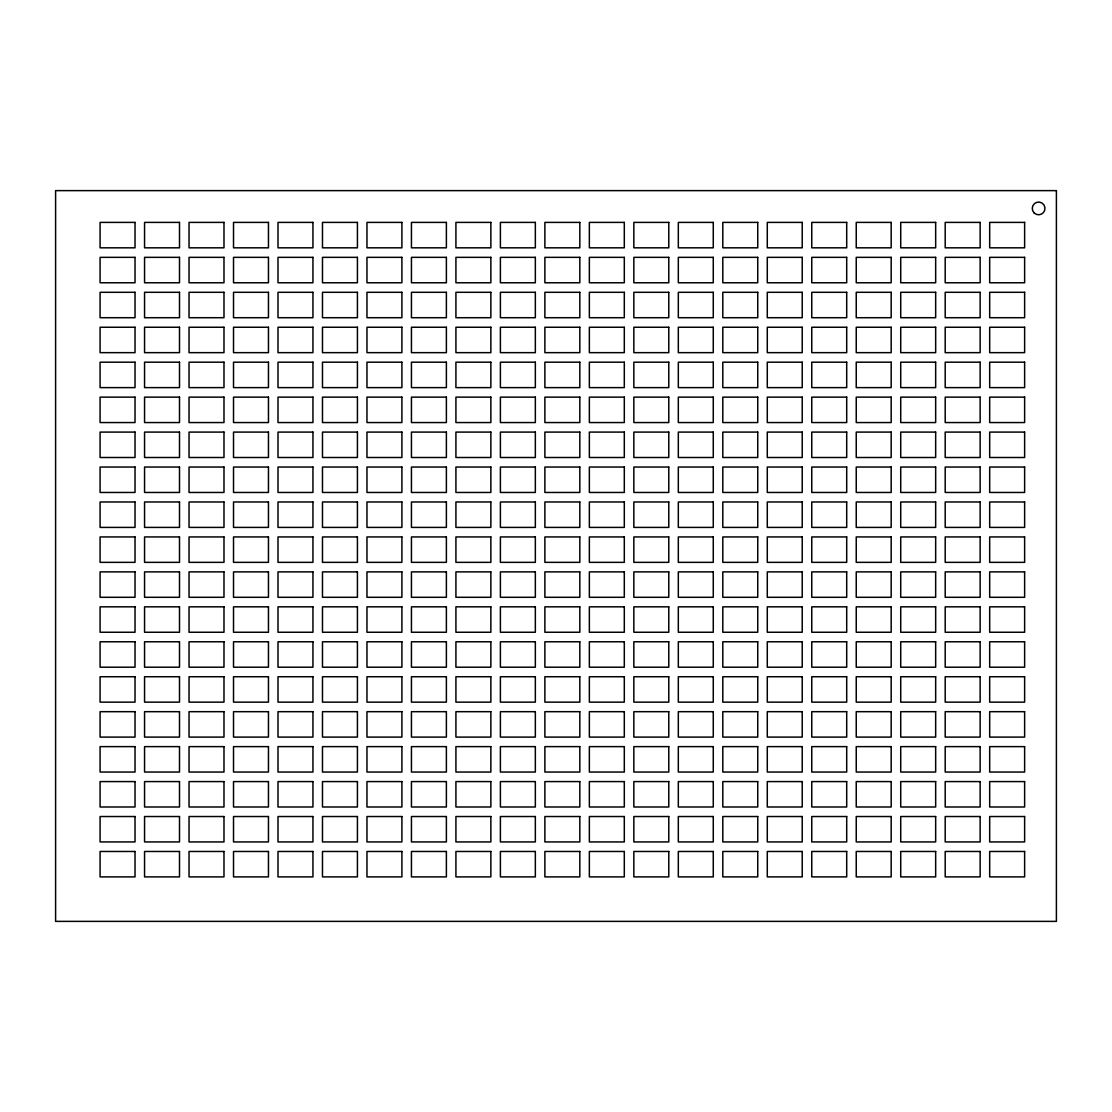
<?xml version="1.0" encoding="UTF-8"?>
<svg xmlns="http://www.w3.org/2000/svg" width="1112" height="1112" viewBox="0 0 1112 1112"><rect width="100%" height="100%" fill="white"/><g stroke="black" fill="none" stroke-linecap="round" stroke-linejoin="round"><path stroke-width="1.5" d="M1056.4 190.625L55.6 190.625L55.6 921.375L1056.4 921.375L1056.4 190.625M135.025 222.4L100.08 222.4L100.08 247.823L135.025 247.823L135.025 222.4M179.505 222.4L144.56 222.4L144.56 247.823L179.505 247.823L179.505 222.4M223.985 222.4L189.04 222.4L189.04 247.823L223.985 247.823L223.985 222.4M268.465 222.4L233.52 222.4L233.52 247.823L268.465 247.823L268.465 222.4M312.945 222.4L278 222.4L278 247.823L312.945 247.823L312.945 222.4M357.425 222.4L322.48 222.4L322.48 247.823L357.425 247.823L357.425 222.4M401.905 222.4L366.96 222.4L366.96 247.823L401.905 247.823L401.905 222.4M446.385 222.4L411.44 222.4L411.44 247.823L446.385 247.823L446.385 222.4M490.865 222.4L455.92 222.4L455.92 247.823L490.865 247.823L490.865 222.4M535.345 222.4L500.4 222.4L500.4 247.823L535.345 247.823L535.345 222.4M579.825 222.4L544.88 222.4L544.88 247.823L579.825 247.823L579.825 222.4M624.305 222.4L589.36 222.4L589.36 247.823L624.305 247.823L624.305 222.4M668.785 222.4L633.84 222.4L633.84 247.823L668.785 247.823L668.785 222.4M713.265 222.4L678.32 222.4L678.32 247.823L713.265 247.823L713.265 222.4M757.745 222.4L722.8 222.4L722.8 247.823L757.745 247.823L757.745 222.4M802.225 222.4L767.28 222.4L767.28 247.823L802.225 247.823L802.225 222.4M846.705 222.4L811.76 222.4L811.76 247.823L846.705 247.823L846.705 222.4M891.185 222.4L856.24 222.4L856.24 247.823L891.185 247.823L891.185 222.4M935.665 222.4L900.72 222.4L900.72 247.823L935.665 247.823L935.665 222.4M980.145 222.4L945.2 222.4L945.2 247.823L980.145 247.823L980.145 222.4M1024.625 222.4L989.68 222.4L989.68 247.823L1024.625 247.823L1024.625 222.4M135.025 257.345L100.08 257.345L100.08 282.768L135.025 282.768L135.025 257.345M179.505 257.345L144.56 257.345L144.56 282.768L179.505 282.768L179.505 257.345M223.985 257.345L189.04 257.345L189.04 282.768L223.985 282.768L223.985 257.345M268.465 257.345L233.52 257.345L233.52 282.768L268.465 282.768L268.465 257.345M312.945 257.345L278 257.345L278 282.768L312.945 282.768L312.945 257.345M357.425 257.345L322.48 257.345L322.48 282.768L357.425 282.768L357.425 257.345M401.905 257.345L366.96 257.345L366.96 282.768L401.905 282.768L401.905 257.345M446.385 257.345L411.44 257.345L411.44 282.768L446.385 282.768L446.385 257.345M490.865 257.345L455.92 257.345L455.92 282.768L490.865 282.768L490.865 257.345M535.345 257.345L500.4 257.345L500.4 282.768L535.345 282.768L535.345 257.345M579.825 257.345L544.88 257.345L544.88 282.768L579.825 282.768L579.825 257.345M624.305 257.345L589.36 257.345L589.36 282.768L624.305 282.768L624.305 257.345M668.785 257.345L633.84 257.345L633.84 282.768L668.785 282.768L668.785 257.345M713.265 257.345L678.32 257.345L678.32 282.768L713.265 282.768L713.265 257.345M757.745 257.345L722.8 257.345L722.8 282.768L757.745 282.768L757.745 257.345M802.225 257.345L767.28 257.345L767.28 282.768L802.225 282.768L802.225 257.345M846.705 257.345L811.76 257.345L811.76 282.768L846.705 282.768L846.705 257.345M891.185 257.345L856.24 257.345L856.24 282.768L891.185 282.768L891.185 257.345M935.665 257.345L900.72 257.345L900.72 282.768L935.665 282.768L935.665 257.345M980.145 257.345L945.2 257.345L945.2 282.768L980.145 282.768L980.145 257.345M1024.625 257.345L989.68 257.345L989.68 282.768L1024.625 282.768L1024.625 257.345M135.025 292.303L100.08 292.303L100.08 317.712L135.025 317.712L135.025 292.303M179.505 292.303L144.56 292.303L144.56 317.712L179.505 317.712L179.505 292.303M223.985 292.303L189.04 292.303L189.04 317.712L223.985 317.712L223.985 292.303M268.465 292.303L233.52 292.303L233.52 317.712L268.465 317.712L268.465 292.303M312.945 292.303L278 292.303L278 317.712L312.945 317.712L312.945 292.303M357.425 292.303L322.48 292.303L322.48 317.712L357.425 317.712L357.425 292.303M401.905 292.303L366.96 292.303L366.96 317.712L401.905 317.712L401.905 292.303M446.385 292.303L411.44 292.303L411.44 317.712L446.385 317.712L446.385 292.303M490.865 292.303L455.92 292.303L455.92 317.712L490.865 317.712L490.865 292.303M535.345 292.303L500.4 292.303L500.4 317.712L535.345 317.712L535.345 292.303M579.825 292.303L544.88 292.303L544.88 317.712L579.825 317.712L579.825 292.303M624.305 292.303L589.36 292.303L589.36 317.712L624.305 317.712L624.305 292.303M668.785 292.303L633.84 292.303L633.84 317.712L668.785 317.712L668.785 292.303M713.265 292.303L678.32 292.303L678.32 317.712L713.265 317.712L713.265 292.303M757.745 292.303L722.8 292.303L722.8 317.712L757.745 317.712L757.745 292.303M802.225 292.303L767.28 292.303L767.28 317.712L802.225 317.712L802.225 292.303M846.705 292.303L811.76 292.303L811.76 317.712L846.705 317.712L846.705 292.303M891.185 292.303L856.24 292.303L856.24 317.712L891.185 317.712L891.185 292.303M935.665 292.303L900.72 292.303L900.72 317.712L935.665 317.712L935.665 292.303M980.145 292.303L945.2 292.303L945.2 317.712L980.145 317.712L980.145 292.303M1024.625 292.303L989.68 292.303L989.68 317.712L1024.625 317.712L1024.625 292.303M135.025 327.248L100.08 327.248L100.08 352.657L135.025 352.657L135.025 327.248M179.505 327.248L144.56 327.248L144.56 352.657L179.505 352.657L179.505 327.248M223.985 327.248L189.04 327.248L189.04 352.657L223.985 352.657L223.985 327.248M268.465 327.248L233.52 327.248L233.52 352.657L268.465 352.657L268.465 327.248M312.945 327.248L278 327.248L278 352.657L312.945 352.657L312.945 327.248M357.425 327.248L322.48 327.248L322.48 352.657L357.425 352.657L357.425 327.248M401.905 327.248L366.96 327.248L366.96 352.657L401.905 352.657L401.905 327.248M446.385 327.248L411.44 327.248L411.44 352.657L446.385 352.657L446.385 327.248M490.865 327.248L455.92 327.248L455.92 352.657L490.865 352.657L490.865 327.248M535.345 327.248L500.4 327.248L500.4 352.657L535.345 352.657L535.345 327.248M579.825 327.248L544.88 327.248L544.88 352.657L579.825 352.657L579.825 327.248M624.305 327.248L589.36 327.248L589.36 352.657L624.305 352.657L624.305 327.248M668.785 327.248L633.84 327.248L633.84 352.657L668.785 352.657L668.785 327.248M713.265 327.248L678.32 327.248L678.32 352.657L713.265 352.657L713.265 327.248M757.745 327.248L722.8 327.248L722.8 352.657L757.745 352.657L757.745 327.248M802.225 327.248L767.28 327.248L767.28 352.657L802.225 352.657L802.225 327.248M846.705 327.248L811.76 327.248L811.76 352.657L846.705 352.657L846.705 327.248M891.185 327.248L856.24 327.248L856.24 352.657L891.185 352.657L891.185 327.248M935.665 327.248L900.72 327.248L900.72 352.657L935.665 352.657L935.665 327.248M980.145 327.248L945.2 327.248L945.2 352.657L980.145 352.657L980.145 327.248M1024.625 327.248L989.68 327.248L989.68 352.657L1024.625 352.657L1024.625 327.248M135.025 362.192L100.08 362.192L100.08 387.615L135.025 387.615L135.025 362.192M179.505 362.192L144.56 362.192L144.56 387.615L179.505 387.615L179.505 362.192M223.985 362.192L189.04 362.192L189.04 387.615L223.985 387.615L223.985 362.192M268.465 362.192L233.52 362.192L233.52 387.615L268.465 387.615L268.465 362.192M312.945 362.192L278 362.192L278 387.615L312.945 387.615L312.945 362.192M357.425 362.192L322.48 362.192L322.48 387.615L357.425 387.615L357.425 362.192M401.905 362.192L366.96 362.192L366.96 387.615L401.905 387.615L401.905 362.192M446.385 362.192L411.44 362.192L411.44 387.615L446.385 387.615L446.385 362.192M490.865 362.192L455.92 362.192L455.92 387.615L490.865 387.615L490.865 362.192M535.345 362.192L500.4 362.192L500.4 387.615L535.345 387.615L535.345 362.192M579.825 362.192L544.88 362.192L544.88 387.615L579.825 387.615L579.825 362.192M624.305 362.192L589.36 362.192L589.36 387.615L624.305 387.615L624.305 362.192M668.785 362.192L633.84 362.192L633.84 387.615L668.785 387.615L668.785 362.192M713.265 362.192L678.32 362.192L678.32 387.615L713.265 387.615L713.265 362.192M757.745 362.192L722.8 362.192L722.8 387.615L757.745 387.615L757.745 362.192M802.225 362.192L767.28 362.192L767.28 387.615L802.225 387.615L802.225 362.192M846.705 362.192L811.76 362.192L811.76 387.615L846.705 387.615L846.705 362.192M891.185 362.192L856.24 362.192L856.24 387.615L891.185 387.615L891.185 362.192M935.665 362.192L900.72 362.192L900.72 387.615L935.665 387.615L935.665 362.192M980.145 362.192L945.2 362.192L945.2 387.615L980.145 387.615L980.145 362.192M1024.625 362.192L989.68 362.192L989.68 387.615L1024.625 387.615L1024.625 362.192M135.025 397.137L100.08 397.137L100.08 422.56L135.025 422.56L135.025 397.137M179.505 397.137L144.56 397.137L144.56 422.56L179.505 422.56L179.505 397.137M223.985 397.137L189.04 397.137L189.04 422.56L223.985 422.56L223.985 397.137M268.465 397.137L233.52 397.137L233.52 422.56L268.465 422.56L268.465 397.137M312.945 397.137L278 397.137L278 422.56L312.945 422.56L312.945 397.137M357.425 397.137L322.48 397.137L322.48 422.56L357.425 422.56L357.425 397.137M401.905 397.137L366.96 397.137L366.96 422.56L401.905 422.56L401.905 397.137M446.385 397.137L411.44 397.137L411.44 422.56L446.385 422.56L446.385 397.137M490.865 397.137L455.92 397.137L455.92 422.56L490.865 422.56L490.865 397.137M535.345 397.137L500.4 397.137L500.4 422.56L535.345 422.56L535.345 397.137M579.825 397.137L544.88 397.137L544.88 422.56L579.825 422.56L579.825 397.137M624.305 397.137L589.36 397.137L589.36 422.56L624.305 422.56L624.305 397.137M668.785 397.137L633.84 397.137L633.84 422.56L668.785 422.56L668.785 397.137M713.265 397.137L678.32 397.137L678.32 422.56L713.265 422.56L713.265 397.137M757.745 397.137L722.8 397.137L722.8 422.56L757.745 422.56L757.745 397.137M802.225 397.137L767.28 397.137L767.28 422.56L802.225 422.56L802.225 397.137M846.705 397.137L811.76 397.137L811.76 422.56L846.705 422.56L846.705 397.137M891.185 397.137L856.24 397.137L856.24 422.56L891.185 422.56L891.185 397.137M935.665 397.137L900.72 397.137L900.72 422.56L935.665 422.56L935.665 397.137M980.145 397.137L945.2 397.137L945.2 422.56L980.145 422.56L980.145 397.137M1024.625 397.137L989.68 397.137L989.68 422.56L1024.625 422.56L1024.625 397.137M135.025 432.095L100.08 432.095L100.08 457.505L135.025 457.505L135.025 432.095M179.505 432.095L144.56 432.095L144.56 457.505L179.505 457.505L179.505 432.095M223.985 432.095L189.04 432.095L189.04 457.505L223.985 457.505L223.985 432.095M268.465 432.095L233.52 432.095L233.52 457.505L268.465 457.505L268.465 432.095M312.945 432.095L278 432.095L278 457.505L312.945 457.505L312.945 432.095M357.425 432.095L322.48 432.095L322.48 457.505L357.425 457.505L357.425 432.095M401.905 432.095L366.96 432.095L366.96 457.505L401.905 457.505L401.905 432.095M446.385 432.095L411.44 432.095L411.44 457.505L446.385 457.505L446.385 432.095M490.865 432.095L455.92 432.095L455.92 457.505L490.865 457.505L490.865 432.095M535.345 432.095L500.4 432.095L500.4 457.505L535.345 457.505L535.345 432.095M579.825 432.095L544.88 432.095L544.88 457.505L579.825 457.505L579.825 432.095M624.305 432.095L589.36 432.095L589.36 457.505L624.305 457.505L624.305 432.095M668.785 432.095L633.84 432.095L633.84 457.505L668.785 457.505L668.785 432.095M713.265 432.095L678.32 432.095L678.32 457.505L713.265 457.505L713.265 432.095M757.745 432.095L722.8 432.095L722.8 457.505L757.745 457.505L757.745 432.095M802.225 432.095L767.28 432.095L767.28 457.505L802.225 457.505L802.225 432.095M846.705 432.095L811.76 432.095L811.76 457.505L846.705 457.505L846.705 432.095M891.185 432.095L856.24 432.095L856.24 457.505L891.185 457.505L891.185 432.095M935.665 432.095L900.72 432.095L900.72 457.505L935.665 457.505L935.665 432.095M980.145 432.095L945.2 432.095L945.2 457.505L980.145 457.505L980.145 432.095M1024.625 432.095L989.68 432.095L989.68 457.505L1024.625 457.505L1024.625 432.095M135.025 467.04L100.08 467.04L100.08 492.463L135.025 492.463L135.025 467.04M179.505 467.04L144.56 467.04L144.56 492.463L179.505 492.463L179.505 467.04M223.985 467.04L189.04 467.04L189.04 492.463L223.985 492.463L223.985 467.04M268.465 467.04L233.52 467.04L233.52 492.463L268.465 492.463L268.465 467.04M312.945 467.04L278 467.04L278 492.463L312.945 492.463L312.945 467.04M357.425 467.04L322.48 467.04L322.48 492.463L357.425 492.463L357.425 467.04M401.905 467.04L366.96 467.04L366.96 492.463L401.905 492.463L401.905 467.04M446.385 467.04L411.44 467.04L411.44 492.463L446.385 492.463L446.385 467.04M490.865 467.04L455.92 467.04L455.92 492.463L490.865 492.463L490.865 467.04M535.345 467.04L500.4 467.04L500.4 492.463L535.345 492.463L535.345 467.04M579.825 467.04L544.88 467.04L544.88 492.463L579.825 492.463L579.825 467.04M624.305 467.04L589.36 467.04L589.36 492.463L624.305 492.463L624.305 467.04M668.785 467.04L633.84 467.04L633.84 492.463L668.785 492.463L668.785 467.04M713.265 467.04L678.32 467.04L678.32 492.463L713.265 492.463L713.265 467.04M757.745 467.04L722.8 467.04L722.8 492.463L757.745 492.463L757.745 467.04M802.225 467.04L767.28 467.04L767.28 492.463L802.225 492.463L802.225 467.04M846.705 467.04L811.76 467.04L811.76 492.463L846.705 492.463L846.705 467.04M891.185 467.04L856.24 467.04L856.24 492.463L891.185 492.463L891.185 467.04M935.665 467.04L900.72 467.04L900.72 492.463L935.665 492.463L935.665 467.04M980.145 467.04L945.2 467.04L945.2 492.463L980.145 492.463L980.145 467.04M1024.625 467.04L989.68 467.04L989.68 492.463L1024.625 492.463L1024.625 467.04M135.025 501.985L100.08 501.985L100.08 527.408L135.025 527.408L135.025 501.985M179.505 501.985L144.56 501.985L144.56 527.408L179.505 527.408L179.505 501.985M223.985 501.985L189.04 501.985L189.04 527.408L223.985 527.408L223.985 501.985M268.465 501.985L233.52 501.985L233.52 527.408L268.465 527.408L268.465 501.985M312.945 501.985L278 501.985L278 527.408L312.945 527.408L312.945 501.985M357.425 501.985L322.48 501.985L322.48 527.408L357.425 527.408L357.425 501.985M401.905 501.985L366.96 501.985L366.96 527.408L401.905 527.408L401.905 501.985M446.385 501.985L411.44 501.985L411.44 527.408L446.385 527.408L446.385 501.985M490.865 501.985L455.92 501.985L455.92 527.408L490.865 527.408L490.865 501.985M535.345 501.985L500.4 501.985L500.4 527.408L535.345 527.408L535.345 501.985M579.825 501.985L544.88 501.985L544.88 527.408L579.825 527.408L579.825 501.985M624.305 501.985L589.36 501.985L589.36 527.408L624.305 527.408L624.305 501.985M668.785 501.985L633.84 501.985L633.84 527.408L668.785 527.408L668.785 501.985M713.265 501.985L678.32 501.985L678.32 527.408L713.265 527.408L713.265 501.985M757.745 501.985L722.8 501.985L722.8 527.408L757.745 527.408L757.745 501.985M802.225 501.985L767.28 501.985L767.28 527.408L802.225 527.408L802.225 501.985M846.705 501.985L811.76 501.985L811.76 527.408L846.705 527.408L846.705 501.985M891.185 501.985L856.24 501.985L856.24 527.408L891.185 527.408L891.185 501.985M935.665 501.985L900.72 501.985L900.72 527.408L935.665 527.408L935.665 501.985M980.145 501.985L945.2 501.985L945.2 527.408L980.145 527.408L980.145 501.985M1024.625 501.985L989.68 501.985L989.68 527.408L1024.625 527.408L1024.625 501.985M135.025 536.943L100.08 536.943L100.08 562.352L135.025 562.352L135.025 536.943M179.505 536.943L144.56 536.943L144.56 562.352L179.505 562.352L179.505 536.943M223.985 536.943L189.04 536.943L189.04 562.352L223.985 562.352L223.985 536.943M268.465 536.943L233.52 536.943L233.52 562.352L268.465 562.352L268.465 536.943M312.945 536.943L278 536.943L278 562.352L312.945 562.352L312.945 536.943M357.425 536.943L322.48 536.943L322.48 562.352L357.425 562.352L357.425 536.943M401.905 536.943L366.96 536.943L366.96 562.352L401.905 562.352L401.905 536.943M446.385 536.943L411.44 536.943L411.44 562.352L446.385 562.352L446.385 536.943M490.865 536.943L455.92 536.943L455.92 562.352L490.865 562.352L490.865 536.943M535.345 536.943L500.4 536.943L500.4 562.352L535.345 562.352L535.345 536.943M579.825 536.943L544.88 536.943L544.88 562.352L579.825 562.352L579.825 536.943M624.305 536.943L589.36 536.943L589.36 562.352L624.305 562.352L624.305 536.943M668.785 536.943L633.84 536.943L633.84 562.352L668.785 562.352L668.785 536.943M713.265 536.943L678.32 536.943L678.32 562.352L713.265 562.352L713.265 536.943M757.745 536.943L722.8 536.943L722.8 562.352L757.745 562.352L757.745 536.943M802.225 536.943L767.28 536.943L767.28 562.352L802.225 562.352L802.225 536.943M846.705 536.943L811.76 536.943L811.76 562.352L846.705 562.352L846.705 536.943M891.185 536.943L856.24 536.943L856.24 562.352L891.185 562.352L891.185 536.943M935.665 536.943L900.72 536.943L900.72 562.352L935.665 562.352L935.665 536.943M980.145 536.943L945.2 536.943L945.2 562.352L980.145 562.352L980.145 536.943M1024.625 536.943L989.68 536.943L989.68 562.352L1024.625 562.352L1024.625 536.943M135.025 571.888L100.08 571.888L100.08 597.297L135.025 597.297L135.025 571.888M179.505 571.888L144.56 571.888L144.56 597.297L179.505 597.297L179.505 571.888M223.985 571.888L189.04 571.888L189.04 597.297L223.985 597.297L223.985 571.888M268.465 571.888L233.52 571.888L233.52 597.297L268.465 597.297L268.465 571.888M312.945 571.888L278 571.888L278 597.297L312.945 597.297L312.945 571.888M357.425 571.888L322.48 571.888L322.48 597.297L357.425 597.297L357.425 571.888M401.905 571.888L366.96 571.888L366.96 597.297L401.905 597.297L401.905 571.888M446.385 571.888L411.44 571.888L411.44 597.297L446.385 597.297L446.385 571.888M490.865 571.888L455.92 571.888L455.92 597.297L490.865 597.297L490.865 571.888M535.345 571.888L500.4 571.888L500.4 597.297L535.345 597.297L535.345 571.888M579.825 571.888L544.88 571.888L544.88 597.297L579.825 597.297L579.825 571.888M624.305 571.888L589.36 571.888L589.36 597.297L624.305 597.297L624.305 571.888M668.785 571.888L633.84 571.888L633.84 597.297L668.785 597.297L668.785 571.888M713.265 571.888L678.32 571.888L678.32 597.297L713.265 597.297L713.265 571.888M757.745 571.888L722.8 571.888L722.8 597.297L757.745 597.297L757.745 571.888M802.225 571.888L767.28 571.888L767.28 597.297L802.225 597.297L802.225 571.888M846.705 571.888L811.76 571.888L811.76 597.297L846.705 597.297L846.705 571.888M891.185 571.888L856.24 571.888L856.24 597.297L891.185 597.297L891.185 571.888M935.665 571.888L900.72 571.888L900.72 597.297L935.665 597.297L935.665 571.888M980.145 571.888L945.2 571.888L945.2 597.297L980.145 597.297L980.145 571.888M1024.625 571.888L989.68 571.888L989.68 597.297L1024.625 597.297L1024.625 571.888M135.025 606.832L100.08 606.832L100.08 632.255L135.025 632.255L135.025 606.832M179.505 606.832L144.56 606.832L144.56 632.255L179.505 632.255L179.505 606.832M223.985 606.832L189.04 606.832L189.04 632.255L223.985 632.255L223.985 606.832M268.465 606.832L233.52 606.832L233.52 632.255L268.465 632.255L268.465 606.832M312.945 606.832L278 606.832L278 632.255L312.945 632.255L312.945 606.832M357.425 606.832L322.48 606.832L322.48 632.255L357.425 632.255L357.425 606.832M401.905 606.832L366.96 606.832L366.96 632.255L401.905 632.255L401.905 606.832M446.385 606.832L411.44 606.832L411.44 632.255L446.385 632.255L446.385 606.832M490.865 606.832L455.92 606.832L455.92 632.255L490.865 632.255L490.865 606.832M535.345 606.832L500.4 606.832L500.4 632.255L535.345 632.255L535.345 606.832M579.825 606.832L544.88 606.832L544.88 632.255L579.825 632.255L579.825 606.832M624.305 606.832L589.36 606.832L589.36 632.255L624.305 632.255L624.305 606.832M668.785 606.832L633.84 606.832L633.84 632.255L668.785 632.255L668.785 606.832M713.265 606.832L678.32 606.832L678.32 632.255L713.265 632.255L713.265 606.832M757.745 606.832L722.8 606.832L722.8 632.255L757.745 632.255L757.745 606.832M802.225 606.832L767.28 606.832L767.28 632.255L802.225 632.255L802.225 606.832M846.705 606.832L811.76 606.832L811.76 632.255L846.705 632.255L846.705 606.832M891.185 606.832L856.24 606.832L856.24 632.255L891.185 632.255L891.185 606.832M935.665 606.832L900.72 606.832L900.72 632.255L935.665 632.255L935.665 606.832M980.145 606.832L945.2 606.832L945.2 632.255L980.145 632.255L980.145 606.832M1024.625 606.832L989.68 606.832L989.68 632.255L1024.625 632.255L1024.625 606.832M135.025 641.777L100.08 641.777L100.08 667.2L135.025 667.2L135.025 641.777M179.505 641.777L144.56 641.777L144.56 667.2L179.505 667.2L179.505 641.777M223.985 641.777L189.04 641.777L189.04 667.2L223.985 667.2L223.985 641.777M268.465 641.777L233.52 641.777L233.52 667.2L268.465 667.2L268.465 641.777M312.945 641.777L278 641.777L278 667.2L312.945 667.2L312.945 641.777M357.425 641.777L322.48 641.777L322.48 667.2L357.425 667.2L357.425 641.777M401.905 641.777L366.96 641.777L366.96 667.2L401.905 667.2L401.905 641.777M446.385 641.777L411.44 641.777L411.44 667.2L446.385 667.2L446.385 641.777M490.865 641.777L455.92 641.777L455.92 667.2L490.865 667.2L490.865 641.777M535.345 641.777L500.4 641.777L500.4 667.2L535.345 667.2L535.345 641.777M579.825 641.777L544.88 641.777L544.88 667.2L579.825 667.2L579.825 641.777M624.305 641.777L589.36 641.777L589.36 667.2L624.305 667.2L624.305 641.777M668.785 641.777L633.84 641.777L633.84 667.2L668.785 667.2L668.785 641.777M713.265 641.777L678.32 641.777L678.32 667.2L713.265 667.2L713.265 641.777M757.745 641.777L722.8 641.777L722.8 667.2L757.745 667.2L757.745 641.777M802.225 641.777L767.28 641.777L767.28 667.2L802.225 667.2L802.225 641.777M846.705 641.777L811.76 641.777L811.76 667.2L846.705 667.2L846.705 641.777M891.185 641.777L856.24 641.777L856.24 667.2L891.185 667.2L891.185 641.777M935.665 641.777L900.72 641.777L900.72 667.2L935.665 667.2L935.665 641.777M980.145 641.777L945.2 641.777L945.2 667.2L980.145 667.2L980.145 641.777M1024.625 641.777L989.68 641.777L989.68 667.2L1024.625 667.2L1024.625 641.777M135.025 676.735L100.08 676.735L100.08 702.145L135.025 702.145L135.025 676.735M179.505 676.735L144.56 676.735L144.56 702.145L179.505 702.145L179.505 676.735M223.985 676.735L189.04 676.735L189.04 702.145L223.985 702.145L223.985 676.735M268.465 676.735L233.52 676.735L233.52 702.145L268.465 702.145L268.465 676.735M312.945 676.735L278 676.735L278 702.145L312.945 702.145L312.945 676.735M357.425 676.735L322.48 676.735L322.48 702.145L357.425 702.145L357.425 676.735M401.905 676.735L366.96 676.735L366.96 702.145L401.905 702.145L401.905 676.735M446.385 676.735L411.44 676.735L411.44 702.145L446.385 702.145L446.385 676.735M490.865 676.735L455.92 676.735L455.92 702.145L490.865 702.145L490.865 676.735M535.345 676.735L500.4 676.735L500.4 702.145L535.345 702.145L535.345 676.735M579.825 676.735L544.88 676.735L544.88 702.145L579.825 702.145L579.825 676.735M624.305 676.735L589.36 676.735L589.36 702.145L624.305 702.145L624.305 676.735M668.785 676.735L633.84 676.735L633.84 702.145L668.785 702.145L668.785 676.735M713.265 676.735L678.32 676.735L678.32 702.145L713.265 702.145L713.265 676.735M757.745 676.735L722.8 676.735L722.8 702.145L757.745 702.145L757.745 676.735M802.225 676.735L767.28 676.735L767.28 702.145L802.225 702.145L802.225 676.735M846.705 676.735L811.76 676.735L811.76 702.145L846.705 702.145L846.705 676.735M891.185 676.735L856.24 676.735L856.24 702.145L891.185 702.145L891.185 676.735M935.665 676.735L900.72 676.735L900.72 702.145L935.665 702.145L935.665 676.735M980.145 676.735L945.2 676.735L945.2 702.145L980.145 702.145L980.145 676.735M1024.625 676.735L989.68 676.735L989.68 702.145L1024.625 702.145L1024.625 676.735M135.025 711.68L100.08 711.68L100.08 737.103L135.025 737.103L135.025 711.68M179.505 711.68L144.56 711.68L144.56 737.103L179.505 737.103L179.505 711.68M223.985 711.68L189.04 711.68L189.04 737.103L223.985 737.103L223.985 711.68M268.465 711.68L233.52 711.68L233.52 737.103L268.465 737.103L268.465 711.68M312.945 711.68L278 711.68L278 737.103L312.945 737.103L312.945 711.68M357.425 711.68L322.48 711.68L322.48 737.103L357.425 737.103L357.425 711.68M401.905 711.68L366.96 711.68L366.96 737.103L401.905 737.103L401.905 711.68M446.385 711.68L411.44 711.68L411.44 737.103L446.385 737.103L446.385 711.68M490.865 711.68L455.92 711.68L455.92 737.103L490.865 737.103L490.865 711.68M535.345 711.68L500.4 711.68L500.4 737.103L535.345 737.103L535.345 711.68M579.825 711.68L544.88 711.68L544.88 737.103L579.825 737.103L579.825 711.68M624.305 711.68L589.36 711.68L589.36 737.103L624.305 737.103L624.305 711.68M668.785 711.68L633.84 711.68L633.84 737.103L668.785 737.103L668.785 711.68M713.265 711.68L678.32 711.68L678.32 737.103L713.265 737.103L713.265 711.68M757.745 711.68L722.8 711.68L722.8 737.103L757.745 737.103L757.745 711.68M802.225 711.68L767.28 711.68L767.28 737.103L802.225 737.103L802.225 711.68M846.705 711.68L811.76 711.68L811.76 737.103L846.705 737.103L846.705 711.68M891.185 711.68L856.24 711.68L856.24 737.103L891.185 737.103L891.185 711.68M935.665 711.68L900.72 711.68L900.72 737.103L935.665 737.103L935.665 711.68M980.145 711.68L945.2 711.68L945.2 737.103L980.145 737.103L980.145 711.68M1024.625 711.68L989.68 711.68L989.68 737.103L1024.625 737.103L1024.625 711.68M135.025 746.625L100.08 746.625L100.08 772.048L135.025 772.048L135.025 746.625M179.505 746.625L144.56 746.625L144.56 772.048L179.505 772.048L179.505 746.625M223.985 746.625L189.04 746.625L189.04 772.048L223.985 772.048L223.985 746.625M268.465 746.625L233.52 746.625L233.52 772.048L268.465 772.048L268.465 746.625M312.945 746.625L278 746.625L278 772.048L312.945 772.048L312.945 746.625M357.425 746.625L322.48 746.625L322.48 772.048L357.425 772.048L357.425 746.625M401.905 746.625L366.96 746.625L366.96 772.048L401.905 772.048L401.905 746.625M446.385 746.625L411.44 746.625L411.44 772.048L446.385 772.048L446.385 746.625M490.865 746.625L455.92 746.625L455.92 772.048L490.865 772.048L490.865 746.625M535.345 746.625L500.4 746.625L500.4 772.048L535.345 772.048L535.345 746.625M579.825 746.625L544.88 746.625L544.88 772.048L579.825 772.048L579.825 746.625M624.305 746.625L589.36 746.625L589.36 772.048L624.305 772.048L624.305 746.625M668.785 746.625L633.84 746.625L633.84 772.048L668.785 772.048L668.785 746.625M713.265 746.625L678.32 746.625L678.32 772.048L713.265 772.048L713.265 746.625M757.745 746.625L722.8 746.625L722.8 772.048L757.745 772.048L757.745 746.625M802.225 746.625L767.28 746.625L767.28 772.048L802.225 772.048L802.225 746.625M846.705 746.625L811.76 746.625L811.76 772.048L846.705 772.048L846.705 746.625M891.185 746.625L856.24 746.625L856.24 772.048L891.185 772.048L891.185 746.625M935.665 746.625L900.72 746.625L900.72 772.048L935.665 772.048L935.665 746.625M980.145 746.625L945.2 746.625L945.2 772.048L980.145 772.048L980.145 746.625M1024.625 746.625L989.68 746.625L989.68 772.048L1024.625 772.048L1024.625 746.625M135.025 781.583L100.08 781.583L100.08 806.992L135.025 806.992L135.025 781.583M179.505 781.583L144.56 781.583L144.56 806.992L179.505 806.992L179.505 781.583M223.985 781.583L189.04 781.583L189.04 806.992L223.985 806.992L223.985 781.583M268.465 781.583L233.52 781.583L233.52 806.992L268.465 806.992L268.465 781.583M312.945 781.583L278 781.583L278 806.992L312.945 806.992L312.945 781.583M357.425 781.583L322.48 781.583L322.48 806.992L357.425 806.992L357.425 781.583M401.905 781.583L366.96 781.583L366.96 806.992L401.905 806.992L401.905 781.583M446.385 781.583L411.44 781.583L411.44 806.992L446.385 806.992L446.385 781.583M490.865 781.583L455.92 781.583L455.92 806.992L490.865 806.992L490.865 781.583M535.345 781.583L500.4 781.583L500.4 806.992L535.345 806.992L535.345 781.583M579.825 781.583L544.88 781.583L544.88 806.992L579.825 806.992L579.825 781.583M624.305 781.583L589.36 781.583L589.36 806.992L624.305 806.992L624.305 781.583M668.785 781.583L633.84 781.583L633.84 806.992L668.785 806.992L668.785 781.583M713.265 781.583L678.32 781.583L678.32 806.992L713.265 806.992L713.265 781.583M757.745 781.583L722.8 781.583L722.8 806.992L757.745 806.992L757.745 781.583M802.225 781.583L767.28 781.583L767.28 806.992L802.225 806.992L802.225 781.583M846.705 781.583L811.76 781.583L811.76 806.992L846.705 806.992L846.705 781.583M891.185 781.583L856.24 781.583L856.24 806.992L891.185 806.992L891.185 781.583M935.665 781.583L900.72 781.583L900.72 806.992L935.665 806.992L935.665 781.583M980.145 781.583L945.2 781.583L945.2 806.992L980.145 806.992L980.145 781.583M1024.625 781.583L989.68 781.583L989.68 806.992L1024.625 806.992L1024.625 781.583M135.025 816.528L100.08 816.528L100.08 841.937L135.025 841.937L135.025 816.528M179.505 816.528L144.56 816.528L144.56 841.937L179.505 841.937L179.505 816.528M223.985 816.528L189.04 816.528L189.04 841.937L223.985 841.937L223.985 816.528M268.465 816.528L233.52 816.528L233.52 841.937L268.465 841.937L268.465 816.528M312.945 816.528L278 816.528L278 841.937L312.945 841.937L312.945 816.528M357.425 816.528L322.48 816.528L322.48 841.937L357.425 841.937L357.425 816.528M401.905 816.528L366.96 816.528L366.96 841.937L401.905 841.937L401.905 816.528M446.385 816.528L411.44 816.528L411.44 841.937L446.385 841.937L446.385 816.528M490.865 816.528L455.92 816.528L455.92 841.937L490.865 841.937L490.865 816.528M535.345 816.528L500.4 816.528L500.4 841.937L535.345 841.937L535.345 816.528M579.825 816.528L544.88 816.528L544.88 841.937L579.825 841.937L579.825 816.528M624.305 816.528L589.36 816.528L589.36 841.937L624.305 841.937L624.305 816.528M668.785 816.528L633.84 816.528L633.84 841.937L668.785 841.937L668.785 816.528M713.265 816.528L678.32 816.528L678.32 841.937L713.265 841.937L713.265 816.528M757.745 816.528L722.8 816.528L722.8 841.937L757.745 841.937L757.745 816.528M802.225 816.528L767.28 816.528L767.28 841.937L802.225 841.937L802.225 816.528M846.705 816.528L811.76 816.528L811.76 841.937L846.705 841.937L846.705 816.528M891.185 816.528L856.24 816.528L856.24 841.937L891.185 841.937L891.185 816.528M935.665 816.528L900.72 816.528L900.72 841.937L935.665 841.937L935.665 816.528M980.145 816.528L945.2 816.528L945.2 841.937L980.145 841.937L980.145 816.528M1024.625 816.528L989.68 816.528L989.68 841.937L1024.625 841.937L1024.625 816.528M135.025 851.472L100.08 851.472L100.08 876.895L135.025 876.895L135.025 851.472M179.505 851.472L144.56 851.472L144.56 876.895L179.505 876.895L179.505 851.472M223.985 851.472L189.04 851.472L189.04 876.895L223.985 876.895L223.985 851.472M268.465 851.472L233.52 851.472L233.52 876.895L268.465 876.895L268.465 851.472M312.945 851.472L278 851.472L278 876.895L312.945 876.895L312.945 851.472M357.425 851.472L322.48 851.472L322.48 876.895L357.425 876.895L357.425 851.472M401.905 851.472L366.96 851.472L366.96 876.895L401.905 876.895L401.905 851.472M446.385 851.472L411.44 851.472L411.44 876.895L446.385 876.895L446.385 851.472M490.865 851.472L455.92 851.472L455.92 876.895L490.865 876.895L490.865 851.472M535.345 851.472L500.4 851.472L500.4 876.895L535.345 876.895L535.345 851.472M579.825 851.472L544.88 851.472L544.88 876.895L579.825 876.895L579.825 851.472M624.305 851.472L589.36 851.472L589.36 876.895L624.305 876.895L624.305 851.472M668.785 851.472L633.84 851.472L633.84 876.895L668.785 876.895L668.785 851.472M713.265 851.472L678.32 851.472L678.32 876.895L713.265 876.895L713.265 851.472M757.745 851.472L722.8 851.472L722.8 876.895L757.745 876.895L757.745 851.472M802.225 851.472L767.28 851.472L767.28 876.895L802.225 876.895L802.225 851.472M846.705 851.472L811.76 851.472L811.76 876.895L846.705 876.895L846.705 851.472M891.185 851.472L856.24 851.472L856.24 876.895L891.185 876.895L891.185 851.472M935.665 851.472L900.72 851.472L900.72 876.895L935.665 876.895L935.665 851.472M980.145 851.472L945.2 851.472L945.2 876.895L980.145 876.895L980.145 851.472M1024.625 851.472L989.68 851.472L989.68 876.895L1024.625 876.895L1024.625 851.472M1034.118 212.906A6.352 6.352 0 0 0 1044.752 210.071A6.352 6.352 0 0 0 1036.968 202.287A6.352 6.352 0 0 0 1034.118 212.906"/></g></svg>
